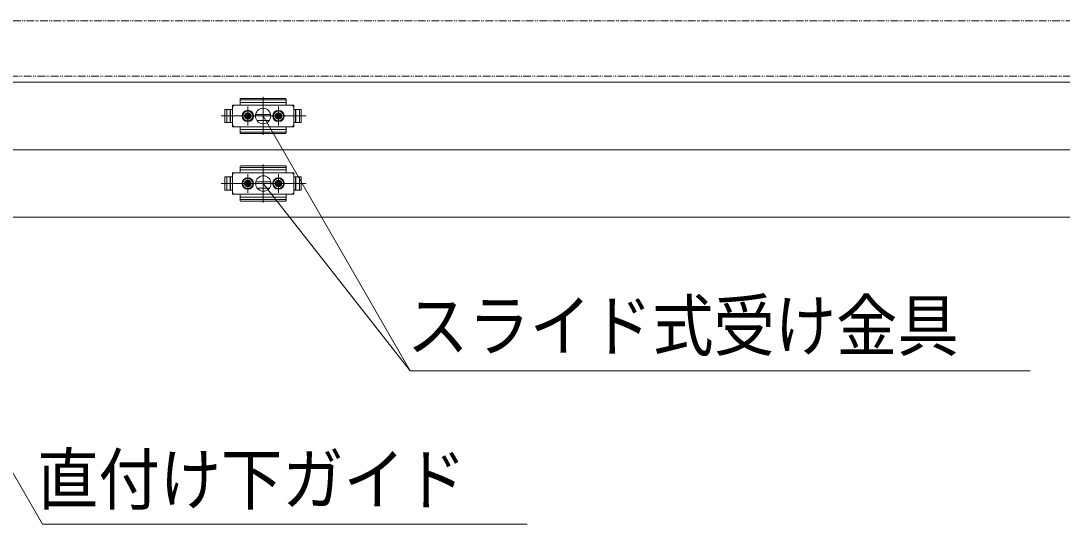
# Model space of a CAD drawing. Units: millimetres, scale not verified. Extents: x -6062 to 6062, y -3045 to 3045.
# Drawn here: x -2282 to -1603, y 1006 to 1334 of the extents above; entities that cross this region are included whole.
import ezdxf
from ezdxf.enums import TextEntityAlignment as Align

# ---------------------------------------------------------------- set-up
doc = ezdxf.new("R2010")
doc.units = ezdxf.units.MM
doc.header["$LTSCALE"] = 20
doc.linetypes.add('DOUBLE_CHAIN1', pattern=[8.8, 5, -1, 0.6, -0.6, 0.6, -1])
doc.layers.add('0-0_2寸法-3', color=7, linetype='Continuous', lineweight=9)
doc.layers.add('0-1_3一般', color=7, linetype='Continuous', lineweight=9)
doc.styles.add('ＭＳ ゴシック', font='')
doc.styles.get('ＭＳ ゴシック').set_extended_font_data('MS Gothic')

# ---------------------------------------------------------------- blocks, each defined once
blk = doc.blocks.new('グループ-86')
at = {"layer": '0-1_3一般'}
for p, q in [((11350, 25876.9), (-59990, 25876.9)), ((-7030, 25666.7), (-6450, 25666.7)), ((-6740, 25685.4), (-6740, 25189.2)), ((-7140, 25556.9), (-7120, 25576.9)), ((-7140, 25576.9), (-7050, 25576.9)), ((-7140, 25576.9), (-7140, 25296.9)), ((-7140, 25566.9), (-7140, 25521.9)), ((-6350, 25576.9), (-7130, 25576.9)), ((-7040, 25586.9), (-7040, 25636.1)), ((-7040, 25613.9), (-6440, 25613.9)), ((-7030, 25646.1), (-6450, 25646.1)), ((-6940, 25313.9), (-6940, 25558.3)), ((-6940, 25541.9), (-6940, 25331.9)), ((-6740, 25594.2), (-6740, 25273.1)), ((-6540, 25313.9), (-6540, 25558.3)), ((-6540, 25541.9), (-6540, 25331.9)), ((-6440, 25636.1), (-6440, 25656.7)), ((-6440, 25636.1), (-6440, 25586.9)), ((-6360, 25576.9), (-6340, 25556.9)), ((-6340, 25296.9), (-6340, 25576.9)), ((-6340, 25521.9), (-6340, 25566.9)), ((-6188.3, 25436.9), (-7286.3, 25436.9)), ((-7276.9, 25436.9), (-6178.9, 25436.9)), ((-7238, 25521.9), (-7238, 25351.9)), ((-7140, 25521.9), (-7238, 25521.9)), ((-7238, 25361.9), (-7238, 25511.9)), ((-7140, 25521.9), (-7228, 25521.9)), ((-7214, 25351.9), (-7214, 25521.9)), ((-7168, 25351.9), (-7168, 25521.9)), ((-7164, 25521.9), (-7164, 25351.9)), ((-7140, 25521.9), (-7140, 25351.9)), ((-6817, 25436.9), (-7065, 25436.9)), ((-6896, 25436.9), (-6984, 25436.9)), ((-6980.1, 25445.5), (-6960.5, 25446.6)), ((-6959.8, 25442.9), (-6980.1, 25445.5)), ((-6959.8, 25430.8), (-6980.1, 25428.3)), ((-6980.1, 25428.3), (-6960.5, 25427.2)), ((-6960.5, 25446.6), (-6953.2, 25450)), ((-6956.7, 25442.9), (-6960.5, 25446.6)), ((-6956.7, 25430.9), (-6960.5, 25427.2)), ((-6960.5, 25427.2), (-6953.2, 25423.7)), ((-6956.7, 25442.9), (-6959.8, 25442.9)), ((-6956.7, 25430.9), (-6959.8, 25430.8)), ((-6949.4, 25446.3), (-6956.7, 25442.9)), ((-6949.4, 25427.5), (-6956.7, 25430.9)), ((-6949.7, 25457.4), (-6953.2, 25450)), ((-6953.2, 25450), (-6949.4, 25446.3)), ((-6953.2, 25423.7), (-6949.4, 25427.5)), ((-6949.7, 25416.4), (-6953.2, 25423.7)), ((-6948.6, 25477.1), (-6949.7, 25457.4)), ((-6946, 25453.6), (-6949.7, 25457.4)), ((-6946, 25420.1), (-6949.7, 25416.4)), ((-6948.6, 25396.7), (-6949.7, 25416.4)), ((-6949.4, 25446.3), (-6946, 25453.6)), ((-6949.4, 25427.5), (-6946, 25420.1)), ((-6946.1, 25456.7), (-6948.6, 25477.1)), ((-6946.1, 25417.1), (-6948.6, 25396.7)), ((-6946, 25453.6), (-6946.1, 25456.7)), ((-6946, 25420.1), (-6946.1, 25417.1)), ((-6940, 25392.9), (-6940, 25480.9)), ((-6934, 25453.6), (-6930.3, 25457.4)), ((-6934, 25453.6), (-6933.9, 25456.7)), ((-6930.6, 25446.3), (-6934, 25453.6)), ((-6930.6, 25427.5), (-6934, 25420.1)), ((-6934, 25420.1), (-6933.9, 25417.1)), ((-6934, 25420.1), (-6930.3, 25416.4)), ((-6933.9, 25456.7), (-6931.4, 25477.1)), ((-6933.9, 25417.1), (-6931.4, 25396.7)), ((-6931.4, 25477.1), (-6930.3, 25457.4)), ((-6931.4, 25396.7), (-6930.3, 25416.4)), ((-6926.8, 25450), (-6930.6, 25446.3)), ((-6930.6, 25446.3), (-6923.3, 25442.9)), ((-6930.6, 25427.5), (-6923.3, 25430.9)), ((-6926.8, 25423.7), (-6930.6, 25427.5)), ((-6930.3, 25457.4), (-6926.8, 25450)), ((-6930.3, 25416.4), (-6926.8, 25423.7)), ((-6919.5, 25446.6), (-6926.8, 25450)), ((-6919.5, 25427.2), (-6926.8, 25423.7)), ((-6923.3, 25442.9), (-6919.5, 25446.6)), ((-6923.3, 25442.9), (-6920.2, 25442.9)), ((-6923.3, 25430.9), (-6920.2, 25430.8)), ((-6923.3, 25430.9), (-6919.5, 25427.2)), ((-6920.2, 25442.9), (-6899.9, 25445.5)), ((-6920.2, 25430.8), (-6899.9, 25428.3)), ((-6899.9, 25445.5), (-6919.5, 25446.6)), ((-6899.9, 25428.3), (-6919.5, 25427.2)), ((-6417, 25436.9), (-6665, 25436.9)), ((-6475, 25436.9), (-6645, 25436.9)), ((-6496, 25436.9), (-6584, 25436.9)), ((-6556.7, 25442.9), (-6559.8, 25442.9)), ((-6556.7, 25430.9), (-6559.8, 25430.8)), ((-6540, 25513.4), (-6540, 25361.5)), ((-6540, 25392.9), (-6540, 25480.9)), ((-6523.3, 25442.9), (-6520.2, 25442.9)), ((-6523.3, 25430.9), (-6520.2, 25430.8)), ((-6340, 25351.9), (-6340, 25521.9)), ((-6242, 25521.9), (-6340, 25521.9)), ((-6316, 25351.9), (-6316, 25521.9)), ((-6312, 25521.9), (-6312, 25351.9)), ((-6266, 25521.9), (-6266, 25351.9)), ((-6242, 25351.9), (-6242, 25521.9)), ((-6242, 25511.9), (-6242, 25361.9)), ((-7238, 25351.9), (-7140, 25351.9)), ((-7228, 25351.9), (-7140, 25351.9)), ((-7140, 25351.9), (-7140, 25306.9)), ((-7120, 25296.9), (-7140, 25316.9)), ((-7050, 25296.9), (-7140, 25296.9)), ((-7130, 25296.9), (-6350, 25296.9)), ((-7040, 25237.7), (-7040, 25286.9)), ((-6440, 25259.9), (-7040, 25259.9)), ((-6440, 25286.9), (-6440, 25237.7)), ((-6340, 25296.9), (-6430, 25296.9)), ((-6340, 25316.9), (-6360, 25296.9)), ((-6340, 25306.9), (-6340, 25351.9)), ((-6340, 25351.9), (-6242, 25351.9)), ((-7040, 25237.7), (-7040, 25227.7)), ((-7040, 25217.1), (-7040, 25227.7)), ((-6450, 25227.7), (-7030, 25227.7)), ((-6450, 25207.1), (-7030, 25207.1)), ((11350, 24996.9), (-59990, 24996.9)), ((-7040, 24766.1), (-7040, 24776.7)), ((-7040, 24756.1), (-7040, 24766.1)), ((-7040, 24706.9), (-7040, 24756.1)), ((-7040, 24733.9), (-6440, 24733.9)), ((-7030, 24786.7), (-6450, 24786.7)), ((-7030, 24766.1), (-6450, 24766.1)), ((-6740, 24805.4), (-6740, 24309.2)), ((-6440, 24756.1), (-6440, 24776.7)), ((-6440, 24756.1), (-6440, 24706.9)), ((-7140, 24641.9), (-7238, 24641.9)), ((-7238, 24641.9), (-7238, 24471.9)), ((-7238, 24481.9), (-7238, 24631.9)), ((-7140, 24641.9), (-7228, 24641.9)), ((-7214, 24471.9), (-7214, 24641.9)), ((-7168, 24471.9), (-7168, 24641.9)), ((-7164, 24641.9), (-7164, 24471.9)), ((-7140, 24696.9), (-7140, 24416.9)), ((-7140, 24696.9), (-7050, 24696.9)), ((-7140, 24676.9), (-7120, 24696.9)), ((-7140, 24686.9), (-7140, 24641.9)), ((-7140, 24641.9), (-7140, 24471.9)), ((-6350, 24696.9), (-7130, 24696.9)), ((-6940, 24433.9), (-6940, 24678.3)), ((-6940, 24661.9), (-6940, 24451.9)), ((-6940, 24512.9), (-6940, 24600.9)), ((-6740, 24714.2), (-6740, 24393.1)), ((-6548.6, 24597.1), (-6549.7, 24577.4)), ((-6546.1, 24576.7), (-6548.6, 24597.1)), ((-6540, 24433.9), (-6540, 24678.3)), ((-6540, 24661.9), (-6540, 24451.9)), ((-6540, 24633.4), (-6540, 24481.5)), ((-6540, 24512.9), (-6540, 24600.9)), ((-6533.9, 24576.7), (-6531.4, 24597.1)), ((-6531.4, 24597.1), (-6530.3, 24577.4)), ((-6430, 24696.9), (-6340, 24696.9)), ((-6360, 24696.9), (-6340, 24676.9)), ((-6340, 24696.9), (-6340, 24641.9)), ((-6340, 24416.9), (-6340, 24696.9)), ((-6340, 24641.9), (-6340, 24686.9)), ((-6242, 24641.9), (-6340, 24641.9)), ((-6340, 24471.9), (-6340, 24641.9)), ((-6340, 24641.9), (-6252, 24641.9)), ((-6316, 24471.9), (-6316, 24641.9)), ((-6312, 24641.9), (-6312, 24471.9)), ((-6266, 24641.9), (-6266, 24471.9)), ((-6242, 24471.9), (-6242, 24641.9)), ((-6242, 24631.9), (-6242, 24481.9)), ((-6188.3, 24556.9), (-7286.3, 24556.9)), ((-7276.9, 24556.9), (-6178.9, 24556.9)), ((-7238, 24471.9), (-7140, 24471.9)), ((-7228, 24471.9), (-7140, 24471.9)), ((-7140, 24471.9), (-7140, 24426.9)), ((-6817, 24556.9), (-7065, 24556.9)), ((-6875, 24556.9), (-7045, 24556.9)), ((-6896, 24556.9), (-6984, 24556.9)), ((-6956.7, 24562.9), (-6959.8, 24562.9)), ((-6956.7, 24550.9), (-6959.8, 24550.8)), ((-6923.3, 24562.9), (-6920.2, 24562.9)), ((-6923.3, 24550.9), (-6920.2, 24550.8)), ((-6855, 24556.9), (-6875, 24556.9)), ((-6835, 24556.9), (-6855, 24556.9)), ((-6417, 24556.9), (-6665, 24556.9)), ((-6475, 24556.9), (-6645, 24556.9)), ((-6496, 24556.9), (-6584, 24556.9)), ((-6580.1, 24565.5), (-6560.5, 24566.6)), ((-6559.8, 24562.9), (-6580.1, 24565.5)), ((-6559.8, 24550.8), (-6580.1, 24548.3)), ((-6580.1, 24548.3), (-6560.5, 24547.2)), ((-6560.5, 24566.6), (-6553.2, 24570)), ((-6556.7, 24562.9), (-6560.5, 24566.6)), ((-6556.7, 24550.9), (-6560.5, 24547.2)), ((-6560.5, 24547.2), (-6553.2, 24543.7)), ((-6556.7, 24562.9), (-6559.8, 24562.9)), ((-6556.7, 24550.9), (-6559.8, 24550.8)), ((-6549.4, 24566.3), (-6556.7, 24562.9)), ((-6549.4, 24547.5), (-6556.7, 24550.9)), ((-6549.7, 24577.4), (-6553.2, 24570)), ((-6553.2, 24570), (-6549.4, 24566.3)), ((-6553.2, 24543.7), (-6549.4, 24547.5)), ((-6549.7, 24536.4), (-6553.2, 24543.7)), ((-6546, 24573.6), (-6549.7, 24577.4)), ((-6546, 24540.1), (-6549.7, 24536.4)), ((-6548.6, 24516.7), (-6549.7, 24536.4)), ((-6549.4, 24566.3), (-6546, 24573.6)), ((-6549.4, 24547.5), (-6546, 24540.1)), ((-6546.1, 24537.1), (-6548.6, 24516.7)), ((-6546, 24573.6), (-6546.1, 24576.7)), ((-6546, 24540.1), (-6546.1, 24537.1)), ((-6534, 24573.6), (-6530.3, 24577.4)), ((-6534, 24573.6), (-6533.9, 24576.7)), ((-6530.6, 24566.3), (-6534, 24573.6)), ((-6530.6, 24547.5), (-6534, 24540.1)), ((-6534, 24540.1), (-6533.9, 24537.1)), ((-6534, 24540.1), (-6530.3, 24536.4)), ((-6533.9, 24537.1), (-6531.4, 24516.7)), ((-6531.4, 24516.7), (-6530.3, 24536.4)), ((-6526.8, 24570), (-6530.6, 24566.3)), ((-6530.6, 24566.3), (-6523.3, 24562.9)), ((-6530.6, 24547.5), (-6523.3, 24550.9)), ((-6526.8, 24543.7), (-6530.6, 24547.5)), ((-6530.3, 24577.4), (-6526.8, 24570)), ((-6530.3, 24536.4), (-6526.8, 24543.7)), ((-6519.5, 24566.6), (-6526.8, 24570)), ((-6519.5, 24547.2), (-6526.8, 24543.7)), ((-6523.3, 24562.9), (-6519.5, 24566.6)), ((-6523.3, 24562.9), (-6520.2, 24562.9)), ((-6523.3, 24550.9), (-6520.2, 24550.8)), ((-6523.3, 24550.9), (-6519.5, 24547.2)), ((-6520.2, 24562.9), (-6499.9, 24565.5)), ((-6520.2, 24550.8), (-6499.9, 24548.3)), ((-6499.9, 24565.5), (-6519.5, 24566.6)), ((-6499.9, 24548.3), (-6519.5, 24547.2)), ((-6455, 24556.9), (-6475, 24556.9)), ((-6435, 24556.9), (-6455, 24556.9)), ((-6340, 24471.9), (-6242, 24471.9)), ((-6340, 24426.9), (-6340, 24471.9)), ((-6340, 24471.9), (-6340, 24416.9)), ((-6252, 24471.9), (-6340, 24471.9)), ((-7120, 24416.9), (-7140, 24436.9)), ((-7050, 24416.9), (-7140, 24416.9)), ((-7130, 24416.9), (-6350, 24416.9)), ((-7040, 24357.7), (-7040, 24406.9)), ((-6440, 24379.9), (-7040, 24379.9)), ((-7040, 24357.7), (-7040, 24347.7)), ((-7040, 24337.1), (-7040, 24347.7)), ((-6450, 24347.7), (-7030, 24347.7)), ((-6450, 24327.1), (-7030, 24327.1)), ((-6440, 24406.9), (-6440, 24357.7)), ((-6440, 24357.7), (-6440, 24347.7)), ((-6440, 24347.7), (-6440, 24337.1)), ((-6340, 24416.9), (-6430, 24416.9)), ((-6340, 24436.9), (-6360, 24416.9)), ((11350, 24116.9), (-59990, 24116.9))]:
    blk.add_line(p, q, dxfattribs=at)
at = {"layer": '0-1_3一般', "linetype": 'DOUBLE_CHAIN1'}
blk.add_lwpolyline([(11360, 25956.9), (-12640, 25956.9), (-12640, 26676.9), (11360, 26676.9)], dxfattribs=at)
at = {"layer": '0-1_3一般'}
for points in [[(-7040, 25636.1), (-7040, 25646.1), (-7040, 25656.7)], [(-6430, 25576.9), (-6340, 25576.9), (-6340, 25521.9), (-6252, 25521.9)], [(-6835, 25436.9), (-6855, 25436.9), (-6875, 25436.9), (-7045, 25436.9)], [(-6559.8, 25442.9), (-6580.1, 25445.5), (-6560.5, 25446.6)], [(-6559.8, 25430.8), (-6580.1, 25428.3), (-6560.5, 25427.2)], [(-6549.4, 25427.5), (-6556.7, 25430.9), (-6560.5, 25427.2), (-6553.2, 25423.7)], [(-6549.4, 25446.3), (-6546, 25453.6), (-6549.7, 25457.4), (-6553.2, 25450)], [(-6546, 25453.6), (-6546.1, 25456.7), (-6548.6, 25477.1), (-6549.7, 25457.4)], [(-6546, 25420.1), (-6546.1, 25417.1), (-6548.6, 25396.7), (-6549.7, 25416.4)], [(-6534, 25453.6), (-6533.9, 25456.7), (-6531.4, 25477.1), (-6530.3, 25457.4)], [(-6530.6, 25427.5), (-6534, 25420.1), (-6530.3, 25416.4), (-6526.8, 25423.7)], [(-6534, 25420.1), (-6533.9, 25417.1), (-6531.4, 25396.7), (-6530.3, 25416.4)], [(-6530.6, 25446.3), (-6523.3, 25442.9), (-6519.5, 25446.6), (-6526.8, 25450)], [(-6520.2, 25442.9), (-6499.9, 25445.5), (-6519.5, 25446.6)], [(-6520.2, 25430.8), (-6499.9, 25428.3), (-6519.5, 25427.2)], [(-6435, 25436.9), (-6455, 25436.9), (-6475, 25436.9)], [(-6252, 25351.9), (-6340, 25351.9), (-6340, 25296.9)], [(-6440, 25237.7), (-6440, 25227.7), (-6440, 25217.1)], [(11350, 24116.9), (11350, 24996.9), (-59990, 24996.9), (-59990, 24116.9)], [(-6946, 24573.6), (-6946.1, 24576.7), (-6948.6, 24597.1), (-6949.7, 24577.4)], [(-6934, 24573.6), (-6933.9, 24576.7), (-6931.4, 24597.1), (-6930.3, 24577.4)], [(-6959.8, 24562.9), (-6980.1, 24565.5), (-6960.5, 24566.6)], [(-6959.8, 24550.8), (-6980.1, 24548.3), (-6960.5, 24547.2)], [(-6949.4, 24547.5), (-6956.7, 24550.9), (-6960.5, 24547.2), (-6953.2, 24543.7)], [(-6949.4, 24566.3), (-6946, 24573.6), (-6949.7, 24577.4), (-6953.2, 24570)], [(-6946, 24540.1), (-6946.1, 24537.1), (-6948.6, 24516.7), (-6949.7, 24536.4)], [(-6930.6, 24547.5), (-6934, 24540.1), (-6930.3, 24536.4), (-6926.8, 24543.7)], [(-6934, 24540.1), (-6933.9, 24537.1), (-6931.4, 24516.7), (-6930.3, 24536.4)], [(-6930.6, 24566.3), (-6923.3, 24562.9), (-6919.5, 24566.6), (-6926.8, 24570)], [(-6920.2, 24562.9), (-6899.9, 24565.5), (-6919.5, 24566.6)], [(-6920.2, 24550.8), (-6899.9, 24548.3), (-6919.5, 24547.2)]]:
    blk.add_lwpolyline(points, dxfattribs=at)
for points in [[(-6549.4, 25446.3), (-6556.7, 25442.9), (-6560.5, 25446.6), (-6553.2, 25450)], [(-6549.4, 25427.5), (-6546, 25420.1), (-6549.7, 25416.4), (-6553.2, 25423.7)], [(-6530.6, 25446.3), (-6534, 25453.6), (-6530.3, 25457.4), (-6526.8, 25450)], [(-6530.6, 25427.5), (-6523.3, 25430.9), (-6519.5, 25427.2), (-6526.8, 25423.7)], [(-6949.4, 24566.3), (-6956.7, 24562.9), (-6960.5, 24566.6), (-6953.2, 24570)], [(-6949.4, 24547.5), (-6946, 24540.1), (-6949.7, 24536.4), (-6953.2, 24543.7)], [(-6930.6, 24566.3), (-6934, 24573.6), (-6930.3, 24577.4), (-6926.8, 24570)], [(-6930.6, 24547.5), (-6923.3, 24550.9), (-6919.5, 24547.2), (-6926.8, 24543.7)]]:
    blk.add_lwpolyline(points, close=True, dxfattribs=at)
for centre, radius in [((-6940, 25436.9), 75), ((-6940, 25436.9), 65), ((-6940, 25436.9), 42), ((-6940, 25436.9), 40), ((-6940, 25436.9), 40), ((-6940, 25436.9), 32.4), ((-6940, 25436.9), 30), ((-6540, 25436.9), 75), ((-6540, 25436.9), 65), ((-6540, 25436.9), 42), ((-6540, 25436.9), 40), ((-6540, 25436.9), 40), ((-6540, 25436.9), 32.4), ((-6540, 25436.9), 30), ((-6940, 24556.9), 75), ((-6940, 24556.9), 65), ((-6940, 24556.9), 42), ((-6940, 24556.9), 40), ((-6940, 24556.9), 40), ((-6940, 24556.9), 32.4), ((-6940, 24556.9), 30), ((-6540, 24556.9), 75), ((-6540, 24556.9), 65), ((-6540, 24556.9), 42), ((-6540, 24556.9), 40), ((-6540, 24556.9), 40), ((-6540, 24556.9), 32.4), ((-6540, 24556.9), 30)]:
    blk.add_circle(centre, radius, dxfattribs=at)
for centre, radius, start, end in [((-7030, 25656.7), 10, 90, 180), ((-6450, 25656.7), 10, 0, 90), ((-7130, 25566.9), 10, 90, 180), ((-7050, 25586.9), 10, 270, 0), ((-7030, 25636.1), 10, 90, 180), ((-6450, 25636.1), 10, 0, 90), ((-6430, 25586.9), 10, 180, 270), ((-6350, 25566.9), 10, 0, 90), ((-7228, 25511.9), 10, 90, 180), ((-6935, 25436.9), 46, 169.19486, 180), ((-6935, 25436.9), 46, 180, 190.80514), ((-6940, 25436.9), 20.7, 162.98773, 197.01227), ((-6940, 25431.9), 46, 79.19486, 100.80514), ((-6940, 25441.8), 46, 259.19486, 280.80514), ((-6940, 25436.9), 20.7, 72.98773, 107.01227), ((-6940, 25436.9), 20.7, 252.98773, 287.01227), ((-6940, 25436.9), 20.7, 342.98773, 17.01227), ((-6945, 25436.9), 46, 0, 10.80514), ((-6945, 25436.9), 46, 349.19486, 0), ((-6535, 25436.9), 46, 169.19486, 180), ((-6535, 25436.9), 46, 180, 190.80514), ((-6540, 25436.9), 20.7, 162.98773, 197.01227), ((-6540, 25431.9), 46, 79.19486, 100.80514), ((-6540, 25441.8), 46, 259.19486, 280.80514), ((-6540, 25436.9), 20.7, 72.98773, 107.01227), ((-6540, 25436.9), 20.7, 252.98773, 287.01227), ((-6540, 25436.9), 20.7, 342.98773, 17.01227), ((-6545, 25436.9), 46, 0, 10.80514), ((-6545, 25436.9), 46, 349.19486, 0), ((-6252, 25511.9), 10, 0, 90), ((-7228, 25361.9), 10, 180, 270), ((-7130, 25306.9), 10, 180, 270), ((-7050, 25286.9), 10, 0, 90), ((-6430, 25286.9), 10, 90, 180), ((-6350, 25306.9), 10, 270, 0), ((-6252, 25361.9), 10, 270, 0), ((-7030, 25237.7), 10, 180, 270), ((-7030, 25217.1), 10, 180, 270), ((-6450, 25237.7), 10, 270, 0), ((-6450, 25217.1), 10, 270, 0), ((-7030, 24776.7), 10, 90, 180), ((-7030, 24756.1), 10, 90, 180), ((-6450, 24776.7), 10, 0, 90), ((-6450, 24756.1), 10, 0, 90), ((-7228, 24631.9), 10, 90, 180), ((-7130, 24686.9), 10, 90, 180), ((-7050, 24706.9), 10, 270, 0), ((-6940, 24551.9), 46, 79.19486, 100.80514), ((-6540, 24551.9), 46, 79.19486, 100.80514), ((-6430, 24706.9), 10, 180, 270), ((-6350, 24686.9), 10, 0, 90), ((-6252, 24631.9), 10, 0, 90), ((-7228, 24481.9), 10, 180, 270), ((-6935, 24556.9), 46, 169.19486, 180), ((-6935, 24556.9), 46, 180, 190.80514), ((-6940, 24556.9), 20.7, 162.98773, 197.01227), ((-6940, 24561.8), 46, 259.19486, 280.80514), ((-6940, 24556.9), 20.7, 72.98773, 107.01227), ((-6940, 24556.9), 20.7, 252.98773, 287.01227), ((-6940, 24556.9), 20.7, 342.98773, 17.01227), ((-6945, 24556.9), 46, 0, 10.80514), ((-6945, 24556.9), 46, 349.19486, 0), ((-6535, 24556.9), 46, 169.19486, 180), ((-6535, 24556.9), 46, 180, 190.80514), ((-6540, 24556.9), 20.7, 162.98773, 197.01227), ((-6540, 24561.8), 46, 259.19486, 280.80514), ((-6540, 24556.9), 20.7, 72.98773, 107.01227), ((-6540, 24556.9), 20.7, 252.98773, 287.01227), ((-6540, 24556.9), 20.7, 342.98773, 17.01227), ((-6545, 24556.9), 46, 0, 10.80514), ((-6545, 24556.9), 46, 349.19486, 0), ((-6252, 24481.9), 10, 270, 0), ((-7130, 24426.9), 10, 180, 270), ((-7050, 24406.9), 10, 0, 90), ((-7030, 24357.7), 10, 180, 270), ((-7030, 24337.1), 10, 180, 270), ((-6450, 24357.7), 10, 270, 0), ((-6450, 24337.1), 10, 270, 0), ((-6430, 24406.9), 10, 90, 180), ((-6350, 24426.9), 10, 270, 0)]:
    blk.add_arc(centre, radius, start, end, dxfattribs=at)
blk = doc.blocks.new('グループ-87')
at = {"layer": '0-1_3一般'}
blk.add_blockref('グループ-86', (0, 0), dxfattribs=at)

msp = doc.modelspace()

# ---------------------------------------------------------------- linework, layer by layer
at = {"layer": '0-0_2寸法-3'}
for p, q in [((-2124.33, 1276.84), (-2124.67, 1276.84)), ((-2124.33, 1276.84), (-2124.67, 1276.84)), ((-2119.61, 1272.84), (-2129.39, 1272.84)), ((-2120.5, 1268.84), (-2128.5, 1268.84)), ((-2124.18, 1232.84), (-2124.55, 1232.84)), ((-2124.18, 1232.84), (-2124.55, 1232.84)), ((-2119.47, 1228.84), (-2129.26, 1228.84)), ((-2120.37, 1224.84), (-2128.36, 1224.84)), ((-2124.36, 1227.84), (-2028.66, 1105.84))]:
    msp.add_line(p, q, dxfattribs=at)
for points in [[(-2124.5, 1271.84), (-2028.66, 1105.84), (-1624.29, 1105.84)], [(-2413.31, 1256.89), (-2268.37, 1005.84), (-1952.36, 1005.84)]]:
    msp.add_lwpolyline(points, dxfattribs=at)
for centre in [(-2124.5, 1271.84), (-2124.5, 1271.84), (-2124.36, 1227.84), (-2124.36, 1227.84)]:
    msp.add_circle(centre, 5.01, dxfattribs=at)

# ---------------------------------------------------------------- block references
at = {"layer": '0-1_3一般', "xscale": 0.05, "yscale": 0.05}
msp.add_blockref('グループ-87', (-1787.5, 0), dxfattribs=at)

# ---------------------------------------------------------------- texts
at = {"layer": '0-0_2寸法-3', "style": 'ＭＳ ゴシック', "width": 0.9}
for s, p in [('スライド式受け金具', (-2030.59, 1109.19)), ('直付け下ガイド', (-2271.82, 1009.02))]:
    msp.add_text(s, height=32.55, dxfattribs=at).set_placement(p, align=Align.BOTTOM_LEFT)

doc.saveas('drawing.dxf')
